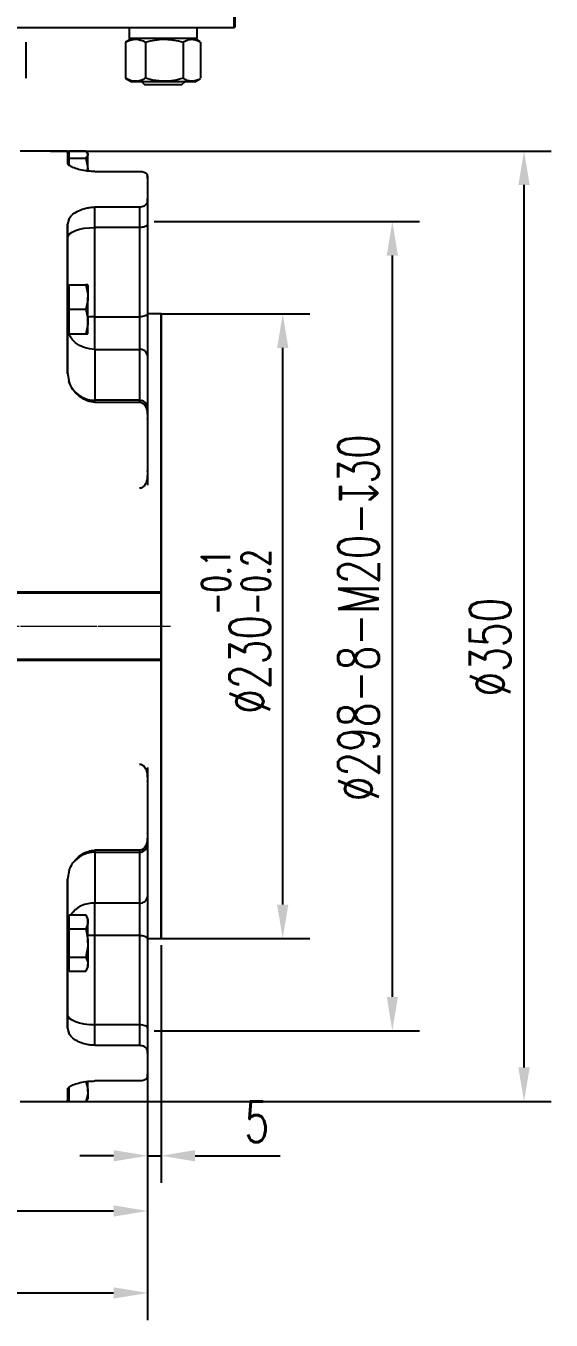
# Model space of a CAD drawing. Header units: millimetres. Extents: x 2055 to 5101, y 917 to 3070.
# Drawn here: x 3123.2 to 3316.9, y 1958.6 to 2435.2 of the extents above; entities that cross this region are included whole.
import ezdxf

# ---------------------------------------------------------------- set-up
doc = ezdxf.new("R2010")
doc.units = ezdxf.units.MM
doc.linetypes.add('CENTER2', pattern=[28.575, 19.05, -3.175, 3.175, -3.175])
doc.linetypes.add('点画线', pattern=[18, 12, -2, 2, -2])
doc.layers.add('中心线层', color=1, linetype='点画线', lineweight=18)
doc.layers.add('粗实线', color=7, linetype='Continuous', lineweight=40)
doc.styles.get("Standard").update_dxf_attribs({"font": 'arial.ttf'})
doc.styles.add('TH_GBDIM', font='simplex.shx', dxfattribs={"width": 0.707, "bigfont": 'hzfs.shx'})
doc.dimstyles.new('ISO-25$0', dxfattribs={"dimtxt": 2.5, "dimasz": 2.5, "dimexe": 1.25, "dimexo": 0.625, "dimtad": 1, "dimtxsty": 'Standard', "dimcen": 2.5, "dimdle": 5, "dimadec": 0, "dimazin": 0, "dimtfac": 1, "dimtmove": 0, "dimatfit": 3, "dimfxl": 0, "dimarcsym": 0})

# ---------------------------------------------------------------- blocks, each defined once
blk = doc.blocks.new('*U48')
at = {"layer": '中心线层', "color": 0, "linetype": 'CENTER2', "transparency": 16777216}
for p, q in [((-173.73, 0), (46.77, 0)), ((-148.73, 0), (43.24, 0)), ((43.24, 0), (46.77, 0))]:
    blk.add_line(p, q, dxfattribs=at)
blk = doc.blocks.new('*D58')
at = {"color": 1, "linetype": 'Continuous', "transparency": 16777216}
for p, q in [((3043.6, 2211.66), (3043.6, 1988.81)), ((3168.1, 2062.66), (3168.1, 1988.81)), ((3056.1, 1998.81), (3155.6, 1998.81))]:
    blk.add_line(p, q, dxfattribs=at)
at = {"color": 1, "linetype": 'ByBlock', "transparency": 16777216}
for points in [[(3056.1, 2000.89), (3056.1, 1996.73), (3043.6, 1998.81)], [(3155.6, 2000.89), (3155.6, 1996.73), (3168.1, 1998.81)]]:
    blk.add_solid(points, dxfattribs=at)
at = {"layer": 'Defpoints', "color": 0, "linetype": 'ByBlock', "transparency": 16777216}
for p in [(3043.6, 2214.16), (3168.1, 2065.16), (3168.1, 1998.81)]:
    blk.add_point(p, dxfattribs=at)
at = {"color": 1, "linetype": 'ByBlock', "lineweight": 5, "transparency": 16777216, "insert": (3074.99, 2012.74), "char_height": 15, "attachment_point": 5, "style": 'TH_GBDIM'}
blk.add_mtext('124,5', dxfattribs=at)
blk = doc.blocks.new('*D59')
at = {"color": 1, "linetype": 'Continuous', "transparency": 16777216}
for p, q in [((2973.6, 2211.66), (2973.6, 1958.62)), ((3168.1, 2061.66), (3168.1, 1958.62)), ((2986.1, 1968.62), (3155.6, 1968.62))]:
    blk.add_line(p, q, dxfattribs=at)
at = {"color": 1, "linetype": 'ByBlock', "transparency": 16777216}
for points in [[(2986.1, 1970.7), (2986.1, 1966.53), (2973.6, 1968.62)], [(3155.6, 1970.7), (3155.6, 1966.53), (3168.1, 1968.62)]]:
    blk.add_solid(points, dxfattribs=at)
at = {"layer": 'Defpoints', "color": 0, "linetype": 'ByBlock', "transparency": 16777216}
for p in [(2973.6, 2214.16), (3168.1, 2064.16), (3168.1, 1968.62)]:
    blk.add_point(p, dxfattribs=at)
at = {"color": 1, "linetype": 'ByBlock', "lineweight": 5, "transparency": 16777216, "insert": (3071.3, 1982.54), "char_height": 15, "attachment_point": 5, "style": 'TH_GBDIM'}
blk.add_mtext('194,5', dxfattribs=at)
blk = doc.blocks.new('*D60')
at = {"color": 1, "linetype": 'Continuous', "transparency": 16777216}
for p, q in [((3170.6, 2363.16), (3268.37, 2363.16)), ((3258.37, 2077.66), (3258.37, 2350.66)), ((3170.6, 2065.16), (3268.37, 2065.16))]:
    blk.add_line(p, q, dxfattribs=at)
at = {"color": 1, "linetype": 'ByBlock', "transparency": 16777216}
for points in [[(3256.29, 2350.66), (3260.45, 2350.66), (3258.37, 2363.16)], [(3256.29, 2077.66), (3260.45, 2077.66), (3258.37, 2065.16)]]:
    blk.add_solid(points, dxfattribs=at)
at = {"layer": 'Defpoints', "color": 0, "linetype": 'ByBlock', "transparency": 16777216}
for p in [(3168.1, 2363.16), (3258.37, 2363.16), (3168.1, 2065.16)]:
    blk.add_point(p, dxfattribs=at)
at = {"color": 1, "linetype": 'ByBlock', "lineweight": 5, "transparency": 16777216, "insert": (3245.87, 2217.27), "char_height": 15, "attachment_point": 5, "rotation": 90, "style": 'TH_GBDIM'}
blk.add_mtext('%%C298-8-M20-{\\Fgdt,gbcbig|c0;x}30', dxfattribs=at)
blk = doc.blocks.new('*D61')
at = {"color": 1, "linetype": 'Continuous', "transparency": 16777216}
for p, q in [((3132.33, 2389.16), (3316.94, 2389.16)), ((3306.94, 2051.66), (3306.94, 2376.66)), ((3132.33, 2039.16), (3316.94, 2039.16))]:
    blk.add_line(p, q, dxfattribs=at)
at = {"color": 1, "linetype": 'ByBlock', "transparency": 16777216}
for points in [[(3304.85, 2376.66), (3309.02, 2376.66), (3306.94, 2389.16)], [(3304.85, 2051.66), (3309.02, 2051.66), (3306.94, 2039.16)]]:
    blk.add_solid(points, dxfattribs=at)
at = {"layer": 'Defpoints', "color": 0, "linetype": 'ByBlock', "transparency": 16777216}
for p in [(3129.83, 2389.16), (3306.94, 2389.16), (3129.83, 2039.16)]:
    blk.add_point(p, dxfattribs=at)
at = {"color": 1, "linetype": 'ByBlock', "lineweight": 5, "transparency": 16777216, "insert": (3294.44, 2206.47), "char_height": 15, "attachment_point": 5, "rotation": 90, "style": 'TH_GBDIM'}
blk.add_mtext('%%C350', dxfattribs=at)
blk = doc.blocks.new('*D62')
at = {"color": 1, "linetype": 'Continuous', "transparency": 16777216}
for p, q in [((3173.1, 2329.16), (3227.95, 2329.16)), ((3217.95, 2111.66), (3217.95, 2316.66)), ((3173.1, 2099.16), (3227.95, 2099.16))]:
    blk.add_line(p, q, dxfattribs=at)
at = {"color": 1, "linetype": 'ByBlock', "transparency": 16777216}
for points in [[(3215.86, 2316.66), (3220.03, 2316.66), (3217.95, 2329.16)], [(3215.86, 2111.66), (3220.03, 2111.66), (3217.95, 2099.16)]]:
    blk.add_solid(points, dxfattribs=at)
at = {"layer": 'Defpoints', "color": 0, "linetype": 'ByBlock', "transparency": 16777216}
for p in [(3170.6, 2329.16), (3217.95, 2329.16), (3170.6, 2099.16)]:
    blk.add_point(p, dxfattribs=at)
at = {"color": 1, "linetype": 'ByBlock', "lineweight": 5, "transparency": 16777216, "insert": (3200.7, 2212.2), "char_height": 15, "attachment_point": 5, "rotation": 90, "style": 'TH_GBDIM'}
blk.add_mtext('%%C230{\\H0.7x;\\S-0.1^ -0.2;}', dxfattribs=at)
blk = doc.blocks.new('*D63')
at = {"color": 1, "linetype": 'Continuous', "transparency": 16777216}
for p, q in [((3168.1, 2096.66), (3168.1, 2009.15)), ((3173.1, 2096.66), (3173.1, 2009.15)), ((3155.6, 2019.15), (3143.1, 2019.15)), ((3168.1, 2019.15), (3173.1, 2019.15)), ((3185.6, 2019.15), (3216.97, 2019.15))]:
    blk.add_line(p, q, dxfattribs=at)
at = {"color": 1, "linetype": 'ByBlock', "transparency": 16777216}
for points in [[(3155.6, 2021.23), (3155.6, 2017.07), (3168.1, 2019.15)], [(3185.6, 2021.23), (3185.6, 2017.07), (3173.1, 2019.15)]]:
    blk.add_solid(points, dxfattribs=at)
at = {"layer": 'Defpoints', "color": 0, "linetype": 'ByBlock', "transparency": 16777216}
for p in [(3168.1, 2099.16), (3173.1, 2099.16), (3168.1, 2019.15)]:
    blk.add_point(p, dxfattribs=at)
at = {"color": 1, "linetype": 'ByBlock', "lineweight": 5, "transparency": 16777216, "insert": (3208.44, 2031.65), "char_height": 15, "attachment_point": 5, "style": 'TH_GBDIM'}
blk.add_mtext('5', dxfattribs=at)

msp = doc.modelspace()

# ---------------------------------------------------------------- linework, layer by layer
at = {"color": 7, "linetype": 'Continuous', "lineweight": 25}
for p, q in [((2888.592, 2434.658), (3200.16, 2434.658)), ((3161.328, 2434.638), (3161.328, 2430.538)), ((3186.428, 2430.538), (3186.428, 2434.638)), ((3123.336, 2415.946), (3123.336, 2429.269)), ((3160.27, 2429.369), (3160.029, 2429.25)), ((3160.029, 2429.25), (3160.029, 2415.927)), ((3162.253, 2430.538), (3160.259, 2429.387)), ((3186.428, 2430.538), (3161.328, 2430.538)), ((3161.419, 2430.538), (3161.365, 2430.026)), ((3167.344, 2429.25), (3167.344, 2415.927)), ((3181.193, 2429.25), (3181.193, 2415.927)), ((3187.497, 2429.387), (3185.503, 2430.538)), ((3187.727, 2415.927), (3187.727, 2429.25)), ((3160.029, 2415.927), (3160.27, 2415.812)), ((3160.257, 2415.791), (3162.253, 2414.638)), ((3185.503, 2414.638), (3162.253, 2414.638)), ((3165.96, 2414.638), (3166.96, 2413.638)), ((3166.96, 2413.638), (3180.795, 2413.638)), ((3180.795, 2413.638), (3181.795, 2414.638)), ((3185.503, 2414.638), (3187.499, 2415.791)), ((3138.56, 2389.158), (3121.102, 2389.158)), ((3138.56, 2389.158), (3138.56, 2384.812)), ((3138.602, 2388.658), (3138.602, 2384.324)), ((3139.202, 2389.196), (3145.298, 2389.196)), ((3139.202, 2386.506), (3139.202, 2389.196)), ((3146.102, 2388.158), (3145.914, 2388.483)), ((3146.102, 2388.158), (3146.102, 2387.851)), ((3139.202, 2387.893), (3138.602, 2387.293)), ((3139.202, 2385.334), (3138.602, 2384.91)), ((3138.633, 2384.704), (3139.197, 2383.871)), ((3139.202, 2386.506), (3145.298, 2386.506)), ((3139.202, 2383.853), (3139.202, 2386.506)), ((3146.102, 2381.487), (3146.102, 2387.851)), ((3148.602, 2381.632), (3165.102, 2381.632)), ((3168.06, 2379.546), (3168.06, 2371.55)), ((3168.102, 2379.458), (3168.102, 2379.074)), ((3168.102, 2379.074), (3168.102, 2371.1)), ((3168.102, 2371.1), (3168.102, 2362.126)), ((3139.203, 2364.36), (3138.56, 2362.234)), ((3138.602, 2361.811), (3139.204, 2364.36)), ((3165.102, 2368.478), (3148.602, 2368.478)), ((3148.602, 2360.978), (3148.602, 2368.478)), ((3165.102, 2368.478), (3165.102, 2360.978)), ((3138.56, 2362.234), (3138.56, 2307.423)), ((3138.602, 2307.156), (3138.602, 2361.811)), ((3148.602, 2328.109), (3148.602, 2360.978)), ((3165.102, 2360.978), (3148.602, 2360.978)), ((3165.102, 2360.978), (3165.102, 2328.109)), ((3168.102, 2362.126), (3168.102, 2329.257)), ((3139.202, 2339.593), (3138.602, 2338.993)), ((3139.202, 2339.858), (3145.298, 2339.858)), ((3139.202, 2330.858), (3139.202, 2339.858)), ((3146.102, 2339.858), (3146.102, 2335.358)), ((3139.202, 2330.858), (3138.602, 2330.858)), ((3139.202, 2330.858), (3145.298, 2330.858)), ((3139.202, 2321.858), (3139.202, 2330.858)), ((3146.102, 2326.358), (3146.102, 2335.358)), ((3146.102, 2321.858), (3146.102, 2326.358)), ((3148.602, 2328.109), (3165.102, 2328.109)), ((3148.602, 2316.125), (3148.602, 2328.109)), ((3165.102, 2328.109), (3165.102, 2316.125)), ((3168.102, 2329.257), (3168.102, 2313.678)), ((3173.073, 2329.158), (3168.102, 2329.158)), ((3173.073, 2329.158), (3173.073, 2099.158)), ((3173.102, 2099.574), (3173.102, 2328.742)), ((3138.602, 2322.723), (3139.202, 2322.123)), ((3139.202, 2321.858), (3145.298, 2321.858)), ((3148.602, 2316.125), (3165.102, 2316.125)), ((3168.102, 2313.678), (3168.102, 2294.382)), ((3138.56, 2307.423), (3139.197, 2303.976)), ((3139.201, 2303.967), (3139.085, 2304.582)), ((3139.641, 2302.942), (3139.541, 2303.151)), ((3165.102, 2297.382), (3148.602, 2297.382)), ((3148.602, 2296.683), (3165.102, 2296.683)), ((3168.102, 2294.382), (3168.102, 2290.442)), ((3168.06, 2290.66), (3168.06, 2271.355)), ((3168.102, 2290.442), (3168.102, 2271.192)), ((3168.102, 2271.192), (3168.102, 2266.158)), ((3168.102, 2162.158), (3168.102, 2157.123)), ((3168.06, 2156.96), (3168.06, 2137.655)), ((3168.102, 2157.123), (3168.102, 2137.874)), ((3168.102, 2137.874), (3168.102, 2133.934)), ((3165.102, 2131.633), (3148.602, 2131.633)), ((3148.602, 2130.934), (3165.102, 2130.934)), ((3168.102, 2133.934), (3168.102, 2114.638)), ((3139.203, 2124.356), (3138.56, 2120.893)), ((3138.602, 2066.504), (3138.602, 2121.159)), ((3138.56, 2120.893), (3138.56, 2066.081)), ((3165.102, 2112.19), (3148.602, 2112.19)), ((3148.602, 2100.206), (3148.602, 2112.19)), ((3165.102, 2112.19), (3165.102, 2100.206)), ((3168.102, 2114.638), (3168.102, 2099.058)), ((3139.202, 2107.905), (3145.298, 2107.905)), ((3139.202, 2102.709), (3139.202, 2107.905)), ((3146.102, 2106.513), (3145.287, 2107.924)), ((3139.202, 2106.248), (3138.602, 2105.648)), ((3139.202, 2102.709), (3145.298, 2102.709)), ((3139.202, 2092.317), (3139.202, 2102.709)), ((3146.102, 2105.307), (3146.102, 2106.513)), ((3146.102, 2097.513), (3146.102, 2105.307)), ((3146.102, 2097.513), (3146.102, 2089.718)), ((3148.602, 2067.338), (3148.602, 2100.206)), ((3165.102, 2100.206), (3148.602, 2100.206)), ((3165.102, 2100.206), (3165.102, 2067.338)), ((3168.102, 2099.158), (3173.073, 2099.158)), ((3168.102, 2099.058), (3168.102, 2066.19)), ((3139.202, 2088.778), (3138.602, 2089.378)), ((3139.202, 2092.317), (3145.298, 2092.317)), ((3139.202, 2087.12), (3139.202, 2092.317)), ((3145.287, 2087.102), (3146.102, 2088.513)), ((3146.102, 2088.513), (3146.102, 2089.718)), ((3139.202, 2087.12), (3145.298, 2087.12)), ((3138.56, 2066.081), (3139.197, 2063.966)), ((3138.676, 2066.189), (3138.602, 2066.504)), ((3148.602, 2059.838), (3148.602, 2067.338)), ((3165.102, 2067.338), (3148.602, 2067.338)), ((3165.102, 2067.338), (3165.102, 2059.838)), ((3168.102, 2066.19), (3168.102, 2057.215)), ((3148.602, 2059.838), (3165.102, 2059.838)), ((3168.06, 2056.765), (3168.06, 2048.769)), ((3168.102, 2057.215), (3168.102, 2049.242)), ((3146.102, 2042.794), (3146.102, 2046.502)), ((3165.102, 2046.683), (3148.602, 2046.683)), ((3167.958, 2047.94), (3167.982, 2048.018)), ((3168.102, 2049.242), (3168.102, 2048.857)), ((3138.56, 2043.503), (3138.56, 2039.158)), ((3138.602, 2043.991), (3138.602, 2039.658)), ((3138.602, 2041.023), (3139.202, 2040.423)), ((3139.203, 2044.449), (3138.634, 2043.612)), ((3139.202, 2039.12), (3139.202, 2044.447)), ((3145.914, 2039.833), (3146.102, 2040.158)), ((3146.102, 2042.794), (3146.102, 2040.158)), ((3121.102, 2039.158), (3138.56, 2039.158)), ((3139.202, 2039.12), (3145.298, 2039.12))]:
    msp.add_line(p, q, dxfattribs=at)
at = {"color": 8, "linetype": 'Continuous', "lineweight": 25}
for p, q in [((3148.602, 2316.125), (3148.602, 2297.382)), ((3165.102, 2316.125), (3165.102, 2297.382)), ((3148.602, 2296.683), (3148.602, 2297.382)), ((3165.102, 2297.382), (3165.102, 2296.683)), ((3148.602, 2130.934), (3148.602, 2131.633)), ((3148.602, 2130.934), (3148.602, 2112.19)), ((3165.102, 2131.633), (3165.102, 2130.934)), ((3165.102, 2130.934), (3165.102, 2112.19)), ((3138.873, 2105.918), (3139.202, 2106.816)), ((3139.201, 2063.962), (3138.676, 2066.189))]:
    msp.add_line(p, q, dxfattribs=at)
at = {"color": 7, "linetype": 'Continuous', "lineweight": 25, "flags": 128}
for points in [[(3138.602, 2357.151), (3138.794, 2357.898), (3139.363, 2358.615), (3140.287, 2359.277), (3141.531, 2359.857), (3143.046, 2360.333), (3144.775, 2360.687), (3146.651, 2360.904), (3148.602, 2360.978)], [(3168.102, 2362.126), (3168.044, 2361.902), (3167.873, 2361.687), (3167.596, 2361.488), (3167.223, 2361.314), (3166.769, 2361.171), (3166.25, 2361.065), (3165.687, 2361), (3165.102, 2360.978)], [(3168.102, 2329.257), (3168.044, 2329.033), (3167.873, 2328.818), (3167.596, 2328.619), (3167.223, 2328.445), (3166.769, 2328.303), (3166.25, 2328.197), (3165.687, 2328.131), (3165.102, 2328.109)], [(3168.102, 2099.058), (3168.044, 2099.282), (3167.873, 2099.498), (3167.596, 2099.696), (3167.223, 2099.87), (3166.769, 2100.013), (3166.25, 2100.119), (3165.687, 2100.184), (3165.102, 2100.206)], [(3148.602, 2067.338), (3146.651, 2067.411), (3144.775, 2067.629), (3143.046, 2067.983), (3141.531, 2068.458), (3140.287, 2069.038), (3139.363, 2069.7), (3138.794, 2070.418), (3138.602, 2071.164)], [(3168.102, 2066.19), (3168.044, 2066.414), (3167.873, 2066.629), (3167.596, 2066.827), (3167.223, 2067.001), (3166.769, 2067.144), (3166.25, 2067.25), (3165.687, 2067.316), (3165.102, 2067.338)]]:
    msp.add_lwpolyline(points, dxfattribs=at)
at = {"color": 8, "linetype": 'Continuous', "lineweight": 25, "flags": 128}
for points in [[(3148.602, 2328.109), (3146.651, 2328.036), (3146.102, 2327.988)], [(3148.602, 2316.125), (3146.651, 2316.282), (3144.775, 2316.746), (3143.046, 2317.5), (3141.531, 2318.514), (3140.287, 2319.75), (3139.363, 2321.161), (3138.851, 2322.474)], [(3148.602, 2100.206), (3146.651, 2100.28), (3146.102, 2100.328)]]:
    msp.add_lwpolyline(points, dxfattribs=at)
at = {"color": 7, "linetype": 'Continuous', "lineweight": 25}
for centre, radius, start, end in [((3135.602, 2388.658), 3, 0, 9.59407), ((3165.102, 2379.458), 3, 0, 17.85523), ((3165.419, 2379.074), 2.683, 0.00301, 10.14601), ((3165.668, 2371.1), 2.433, 0.00624, 10.65577), ((3136.443, 2361.811), 2.158, 0.01193, 11.31614), ((3170.102, 2328.742), 3, 0, 7.97224), ((3165.353, 2313.37), 2.766, 6.38458, 95.20445), ((3137.723, 2307.154), 0.879, 0.12121, 17.77682), ((3148.602, 2307.382), 10, 212.15011, 270), ((3165.102, 2294.382), 3, 0, 90), ((3167.498, 2290.439), 0.604, 0.24272, 21.49095), ((3167.748, 2271.188), 0.354, 0.61177, 28.18973), ((3167.748, 2157.127), 0.354, 331.81027, 359.38823), ((3167.498, 2137.876), 0.604, 338.50905, 359.75728), ((3148.602, 2120.934), 10, 90, 136.38263), ((3165.102, 2133.934), 3, 270, 0), ((3137.723, 2121.161), 0.879, 342.22318, 359.87879), ((3165.353, 2114.945), 2.766, 264.79555, 353.61542), ((3170.102, 2099.574), 3, 352.02776, 0), ((3136.443, 2066.505), 2.158, 348.68386, 359.98807), ((3165.668, 2057.215), 2.433, 349.34423, 359.99376), ((3165.419, 2049.242), 2.683, 349.85399, 359.99699), ((3165.102, 2048.857), 3, 352.15835, 0), ((3135.602, 2039.658), 3, 350.40593, 0)]:
    msp.add_arc(centre, radius, start, end, dxfattribs=at)
at = {"color": 8, "linetype": 'Continuous', "lineweight": 25}
msp.add_arc((3148.215, 2101.804), 10.394, 87.86682, 144.05488, dxfattribs=at)
at = {"color": 7, "linetype": 'Continuous', "lineweight": 25}
for points, knots in [([(3160.029, 2429.25), (3160.626, 2429.577), (3161.228, 2429.846), (3162.443, 2430.219), (3163.058, 2430.321), (3163.991, 2430.322), (3164.303, 2430.297), (3164.921, 2430.199), (3165.228, 2430.127), (3166.143, 2429.847), (3166.746, 2429.577), (3167.344, 2429.25)], [0, 0, 0, 0, 0.25, 0.25, 0.5, 0.5, 0.625, 0.625, 0.75, 0.75, 1, 1, 1, 1]), ([(3167.344, 2429.25), (3168.475, 2429.577), (3169.614, 2429.846), (3171.915, 2430.219), (3173.078, 2430.321), (3174.844, 2430.322), (3175.436, 2430.297), (3176.606, 2430.199), (3177.187, 2430.127), (3178.92, 2429.847), (3180.061, 2429.577), (3181.193, 2429.25)], [0, 0, 0, 0, 0.25, 0.25, 0.5, 0.5, 0.625, 0.625, 0.75, 0.75, 1, 1, 1, 1]), ([(3181.193, 2429.25), (3181.76, 2429.56), (3182.907, 2430.186), (3184.605, 2430.412), (3186.148, 2430.103), (3187.063, 2429.6), (3187.486, 2429.369)], [0, 0, 0, 0, 0.27487, 0.5557011, 0.7950175, 1, 1, 1, 1]), ([(3167.344, 2415.927), (3166.747, 2415.6), (3166.145, 2415.331), (3164.93, 2414.958), (3164.315, 2414.856), (3163.383, 2414.854), (3163.07, 2414.879), (3162.452, 2414.977), (3162.145, 2415.05), (3161.23, 2415.33), (3160.627, 2415.6), (3160.029, 2415.927)], [0, 0, 0, 0, 0.25, 0.25, 0.5, 0.5, 0.625, 0.625, 0.75, 0.75, 1, 1, 1, 1]), ([(3181.193, 2415.927), (3180.063, 2415.6), (3178.924, 2415.331), (3176.622, 2414.958), (3175.459, 2414.856), (3173.693, 2414.854), (3173.102, 2414.879), (3171.932, 2414.977), (3171.351, 2415.05), (3169.618, 2415.33), (3168.476, 2415.6), (3167.344, 2415.927)], [0, 0, 0, 0, 0.25, 0.25, 0.5, 0.5, 0.625, 0.625, 0.75, 0.75, 1, 1, 1, 1]), ([(3187.486, 2415.812), (3186.999, 2415.548), (3185.932, 2414.971), (3184.315, 2414.764), (3182.691, 2415.098), (3181.696, 2415.649), (3181.193, 2415.927)], [0, 0, 0, 0, 0.23618419, 0.51698793, 0.75628114, 1, 1, 1, 1]), ([(3145.298, 2389.196), (3145.524, 2388.976), (3145.977, 2388.535), (3146.06, 2388.079), (3146.102, 2387.851)], [0, 0, 0, 0, 0.4999989, 1, 1, 1, 1]), ([(3148.602, 2381.632), (3148.062, 2381.644), (3146.949, 2381.668), (3144.852, 2381.907), (3142.586, 2382.383), (3140.441, 2383.091), (3139.616, 2383.607), (3139.204, 2383.866)], [0, 0, 0, 0, 0.1213219, 0.249959, 0.5008519, 0.7501666, 1, 1, 1, 1]), ([(3146.102, 2387.851), (3146.06, 2387.623), (3145.977, 2387.168), (3145.524, 2386.727), (3145.298, 2386.506)], [0, 0, 0, 0, 0.5000012, 1, 1, 1, 1]), ([(3145.298, 2386.506), (3145.524, 2385.684), (3145.977, 2384.038), (3146.06, 2382.337), (3146.102, 2381.487)], [0, 0, 0, 0, 0.4999986, 1, 1, 1, 1]), ([(3165.102, 2381.632), (3165.267, 2381.629), (3165.598, 2381.621), (3166.237, 2381.544), (3166.889, 2381.381), (3167.418, 2381.113), (3167.845, 2380.725), (3168.042, 2380.195), (3168.054, 2379.763), (3168.06, 2379.546)], [0, 0, 0, 0, 0.0608748, 0.1219833, 0.2514259, 0.3731795, 0.5024321, 0.7514293, 1, 1, 1, 1]), ([(3168.06, 2371.55), (3168.054, 2371.251), (3168.042, 2370.654), (3167.842, 2369.888), (3167.412, 2369.293), (3166.883, 2368.883), (3166.232, 2368.613), (3165.596, 2368.493), (3165.266, 2368.483), (3165.102, 2368.478)], [0, 0, 0, 0, 0.2507006, 0.4998116, 0.628438, 0.7497016, 0.8785155, 0.9393672, 1, 1, 1, 1]), ([(3139.203, 2364.36), (3139.616, 2364.886), (3140.44, 2365.939), (3142.585, 2367.218), (3144.851, 2368.028), (3146.948, 2368.42), (3148.061, 2368.459), (3148.602, 2368.478)], [0, 0, 0, 0, 0.2496378, 0.4990411, 0.7499875, 0.878606, 1, 1, 1, 1]), ([(3145.298, 2339.858), (3145.524, 2339.12), (3145.977, 2337.645), (3146.06, 2336.12), (3146.102, 2335.358)], [0, 0, 0, 0, 0.4999989, 1, 1, 1, 1]), ([(3146.102, 2339.858), (3146.06, 2339.858), (3145.977, 2339.859), (3145.524, 2339.858), (3145.298, 2339.858)], [0, 0, 0, 0, 0.5000019, 1, 1, 1, 1]), ([(3146.102, 2335.358), (3146.06, 2334.596), (3145.977, 2333.071), (3145.524, 2331.596), (3145.298, 2330.858)], [0, 0, 0, 0, 0.5000004, 1, 1, 1, 1]), ([(3145.298, 2330.858), (3145.524, 2330.12), (3145.977, 2328.645), (3146.06, 2327.12), (3146.102, 2326.358)], [0, 0, 0, 0, 0.499999, 1, 1, 1, 1]), ([(3146.102, 2326.358), (3146.06, 2325.595), (3145.977, 2324.07), (3145.524, 2322.595), (3145.298, 2321.858)], [0, 0, 0, 0, 0.5000011, 1, 1, 1, 1]), ([(3145.298, 2321.858), (3145.524, 2321.858), (3145.977, 2321.857), (3146.06, 2321.858), (3146.102, 2321.858)], [0, 0, 0, 0, 0.4999981, 1, 1, 1, 1]), ([(3148.602, 2296.683), (3148.062, 2296.718), (3146.949, 2296.791), (3144.852, 2297.52), (3142.586, 2299.003), (3140.441, 2301.283), (3139.616, 2303.066), (3139.204, 2303.959)], [0, 0, 0, 0, 0.1213219, 0.249959, 0.5008521, 0.7501662, 1, 1, 1, 1]), ([(3165.102, 2296.683), (3165.267, 2296.672), (3165.597, 2296.651), (3166.236, 2296.422), (3166.887, 2295.92), (3167.417, 2295.129), (3167.845, 2293.985), (3168.042, 2292.471), (3168.054, 2291.264), (3168.06, 2290.66)], [0, 0, 0, 0, 0.0608156, 0.1218647, 0.2511693, 0.3727969, 0.5019148, 0.7509874, 1, 1, 1, 1]), ([(3168.06, 2271.355), (3168.054, 2270.715), (3168.042, 2269.437), (3167.843, 2267.823), (3167.413, 2266.595), (3166.883, 2265.747), (3166.232, 2265.203), (3165.596, 2264.958), (3165.266, 2264.936), (3165.102, 2264.924)], [0, 0, 0, 0, 0.2502446, 0.499574, 0.6283095, 0.7496723, 0.8785017, 0.9393607, 1, 1, 1, 1]), ([(3165.102, 2163.391), (3165.267, 2163.38), (3165.598, 2163.357), (3166.237, 2163.11), (3166.889, 2162.562), (3167.418, 2161.71), (3167.845, 2160.479), (3168.042, 2158.869), (3168.054, 2157.596), (3168.06, 2156.96)], [0, 0, 0, 0, 0.0608748, 0.1219833, 0.2514259, 0.3731795, 0.5024321, 0.7514293, 1, 1, 1, 1]), ([(3168.06, 2137.655), (3168.054, 2137.047), (3168.042, 2135.835), (3167.842, 2134.319), (3167.412, 2133.178), (3166.883, 2132.391), (3166.232, 2131.892), (3165.596, 2131.665), (3165.266, 2131.643), (3165.102, 2131.633)], [0, 0, 0, 0, 0.2507006, 0.4998116, 0.628438, 0.7497016, 0.8785155, 0.9393672, 1, 1, 1, 1]), ([(3139.203, 2124.356), (3139.616, 2125.248), (3140.44, 2127.03), (3142.585, 2129.311), (3144.851, 2130.795), (3146.948, 2131.524), (3148.061, 2131.597), (3148.602, 2131.633)], [0, 0, 0, 0, 0.2496378, 0.4990411, 0.7499875, 0.878606, 1, 1, 1, 1]), ([(3145.298, 2107.905), (3145.524, 2107.479), (3145.977, 2106.628), (3146.06, 2105.747), (3146.102, 2105.307)], [0, 0, 0, 0, 0.4999989, 1, 1, 1, 1]), ([(3146.102, 2105.307), (3146.06, 2104.867), (3145.977, 2103.987), (3145.524, 2103.135), (3145.298, 2102.709)], [0, 0, 0, 0, 0.5000011, 1, 1, 1, 1]), ([(3145.298, 2102.709), (3145.524, 2101.857), (3145.977, 2100.154), (3146.06, 2098.393), (3146.102, 2097.513)], [0, 0, 0, 0, 0.4999988, 1, 1, 1, 1]), ([(3146.102, 2097.513), (3146.06, 2096.632), (3145.977, 2094.872), (3145.524, 2093.168), (3145.298, 2092.317)], [0, 0, 0, 0, 0.5000019, 1, 1, 1, 1]), ([(3145.298, 2092.317), (3145.524, 2091.89), (3145.977, 2091.038), (3146.06, 2090.158), (3146.102, 2089.718)], [0, 0, 0, 0, 0.4999989, 1, 1, 1, 1]), ([(3146.102, 2089.718), (3146.06, 2089.278), (3145.977, 2088.397), (3145.524, 2087.546), (3145.298, 2087.12)], [0, 0, 0, 0, 0.5000004, 1, 1, 1, 1]), ([(3148.602, 2059.838), (3148.062, 2059.857), (3146.949, 2059.896), (3144.852, 2060.287), (3142.586, 2061.096), (3140.441, 2062.376), (3139.616, 2063.428), (3139.204, 2063.955)], [0, 0, 0, 0, 0.1213219, 0.249959, 0.5008521, 0.7501662, 1, 1, 1, 1]), ([(3165.102, 2059.838), (3165.267, 2059.832), (3165.597, 2059.822), (3166.236, 2059.701), (3166.887, 2059.43), (3167.417, 2059.018), (3167.845, 2058.422), (3168.042, 2057.658), (3168.054, 2057.063), (3168.06, 2056.765)], [0, 0, 0, 0, 0.0608156, 0.1218647, 0.2511693, 0.3727969, 0.5019148, 0.7509874, 1, 1, 1, 1]), ([(3139.203, 2044.449), (3139.616, 2044.707), (3140.441, 2045.224), (3142.586, 2045.932), (3144.855, 2046.409), (3146.951, 2046.647), (3148.062, 2046.671), (3148.602, 2046.683)], [0, 0, 0, 0, 0.2494997, 0.4993398, 0.7503537, 0.8788261, 1, 1, 1, 1]), ([(3145.298, 2046.468), (3145.524, 2045.866), (3145.977, 2044.661), (3146.06, 2043.416), (3146.102, 2042.794)], [0, 0, 0, 0, 0.499999, 1, 1, 1, 1]), ([(3168.06, 2048.769), (3168.054, 2048.551), (3168.042, 2048.117), (3167.843, 2047.586), (3167.413, 2047.199), (3166.883, 2046.933), (3166.232, 2046.77), (3165.596, 2046.694), (3165.266, 2046.687), (3165.102, 2046.683)], [0, 0, 0, 0, 0.2502446, 0.499574, 0.6283095, 0.7496723, 0.8785017, 0.9393607, 1, 1, 1, 1]), ([(3146.102, 2042.794), (3146.06, 2042.171), (3145.977, 2040.926), (3145.524, 2039.722), (3145.298, 2039.12)], [0, 0, 0, 0, 0.5000021, 1, 1, 1, 1]), ([(3145.298, 2039.12), (3145.551, 2039.339), (3145.824, 2039.575), (3145.897, 2039.821), (3145.902, 2039.839)], [0, 0, 0, 0, 0.9246179, 1, 1, 1, 1])]:
    msp.add_open_spline(points, degree=3, knots=knots, dxfattribs=at)
at = {"layer": '粗实线', "linetype": 'ByBlock'}
for p, q in [((3200.16, 2456.868), (3200.16, 2434.658)), ((3173.102, 2226.577), (3000.427, 2226.577)), ((3173.102, 2201.739), (3000.427, 2201.739))]:
    msp.add_line(p, q, dxfattribs=at)

# ---------------------------------------------------------------- block references
at = {"layer": '中心线层', "linetype": 'CENTER2'}
msp.add_blockref('*U48', (3129.831, 2214.158), dxfattribs=at)

# ---------------------------------------------------------------- dimensions: what is measured, and where the dimension line sits
at = {"color": 0, "linetype": 'ByBlock', "lineweight": 5}
for base, p1, p2, text, picture, middle in [((3306.936, 2389.158), (3129.831, 2039.158), (3129.831, 2389.158), '%%C<>', '*D61', (3306.936, 2206.469)), ((3258.37, 2363.158), (3168.102, 2065.158), (3168.102, 2363.158), '%%C<>-8-M20-{\\Fgdt,gbcbig|c0;x}30', '*D60', (3258.37, 2217.269)), ((3217.947, 2329.158), (3170.602, 2099.158), (3170.602, 2329.158), '%%C<>{\\H0.7x;\\S-0.1^ -0.2;}', '*D62', (3217.947, 2212.204))]:
    dim = msp.add_linear_dim(base=base, p1=p1, p2=p2, angle=90, text=text, dimstyle='ISO-25$0', override={"dimscale": 5, "dimtxt": 3, "dimasz": 2.5, "dimexe": 2, "dimexo": 0.5, "dimgap": 1, "dimdec": 1, "dimtxsty": 'TH_GBDIM', "dimcen": 2, "dimclrd": 1, "dimclre": 1, "dimclrt": 1, "dimtdec": 1, "dimatfit": 0, "dimlwd": 65535, "dimlwe": 65535}, dxfattribs=at)
    dim.commit()
    dim.dimension.update_dxf_attribs({"geometry": picture, "text_midpoint": middle, "dimtype": 160})
for base, p1, p2, picture, middle in [((3168.102, 1968.616), (2973.602, 2214.158), (3168.102, 2064.158), '*D59', (3071.302, 1968.616)), ((3168.102, 1998.809), (3043.602, 2214.158), (3168.102, 2065.158), '*D58', (3074.995, 1998.809)), ((3168.102, 2019.15), (3173.102, 2099.158), (3168.102, 2099.158), '*D63', (3208.435, 2019.15))]:
    dim = msp.add_linear_dim(base=base, p1=p1, p2=p2, angle=180, dimstyle='ISO-25$0', override={"dimscale": 5, "dimtxt": 3, "dimasz": 2.5, "dimexe": 2, "dimexo": 0.5, "dimgap": 1, "dimdec": 1, "dimtxsty": 'TH_GBDIM', "dimcen": 2, "dimclrd": 1, "dimclre": 1, "dimclrt": 1, "dimtdec": 1, "dimatfit": 0, "dimlwd": 65535, "dimlwe": 65535}, dxfattribs=at)
    dim.commit()
    dim.dimension.update_dxf_attribs({"geometry": picture, "text_midpoint": middle, "dimtype": 160})

doc.saveas('drawing.dxf')
